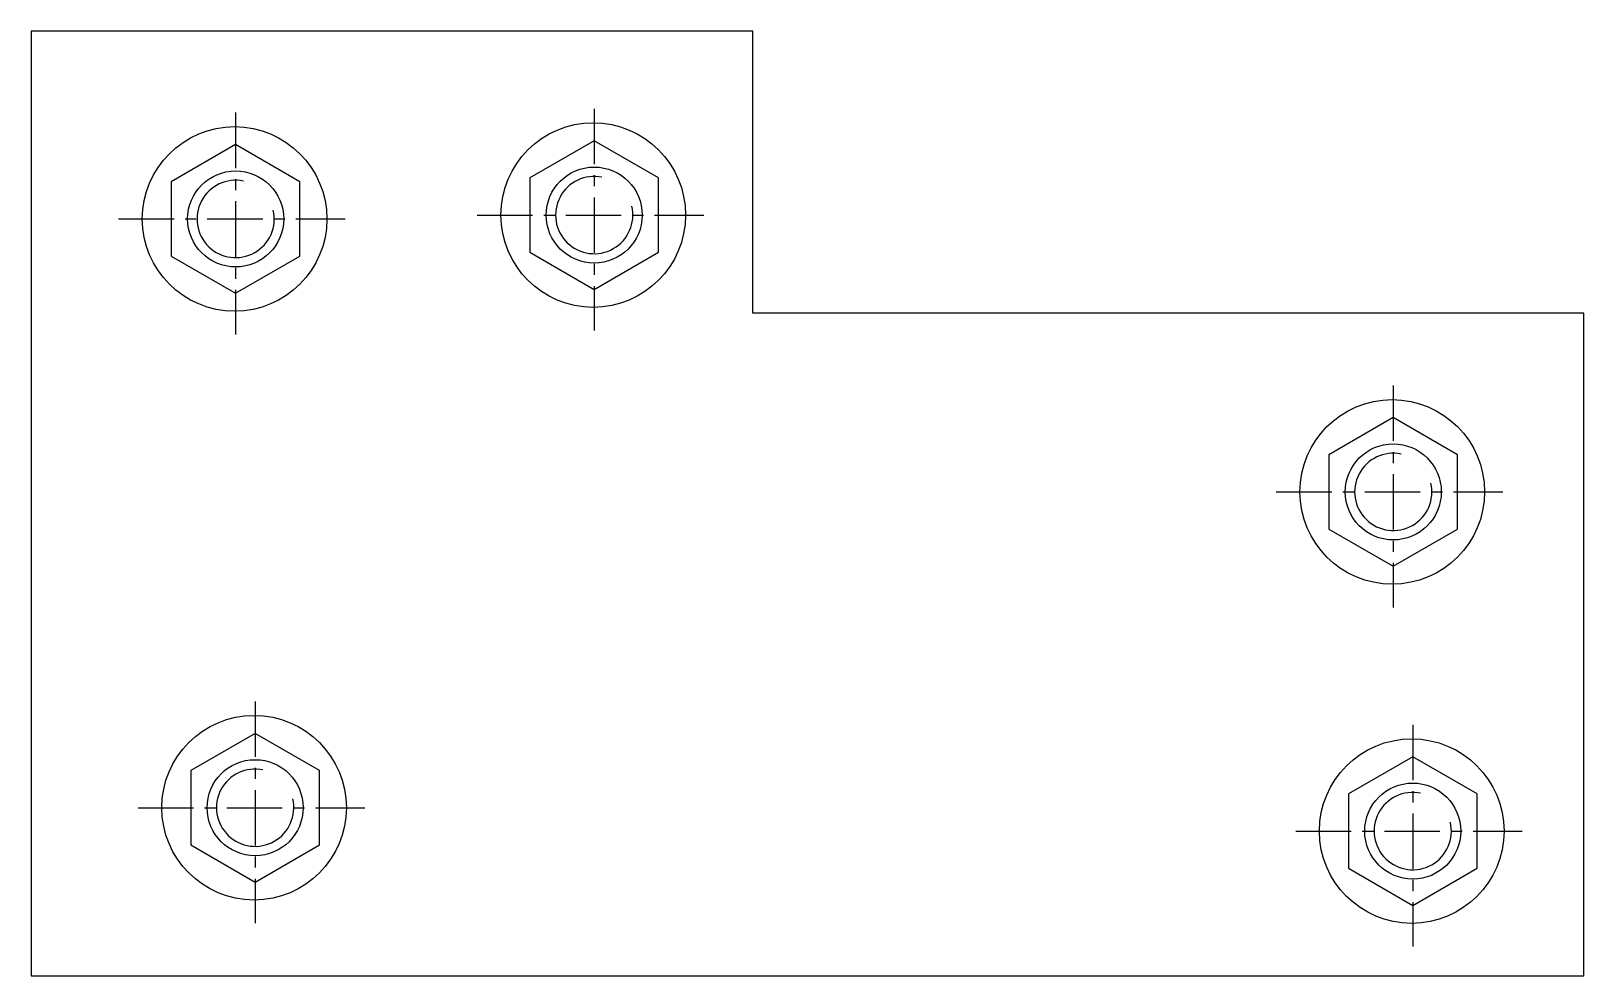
# Model space of a CAD drawing. Header units: millimetres. Extents: x -80 to 365, y 79 to 350.
import ezdxf

# ---------------------------------------------------------------- set-up
doc = ezdxf.new("R2010")
doc.units = ezdxf.units.MM
doc.header["$LTSCALE"] = 0.5
doc.linetypes.add('CENTER', pattern=[50.8, 31.75, -6.35, 6.35, -6.35])
for name, color, linetype in [('点画线', 1, 'CENTER'), ('粗实线', 7, 'Continuous'), ('细实线', 5, 'Continuous')]:
    doc.layers.add(name, color=color, linetype=linetype)

msp = doc.modelspace()

# ---------------------------------------------------------------- linework, layer by layer
at = {"layer": '点画线'}
for p, q in [((-20.97, 326.28), (-20.97, 262.73)), ((81.76, 327.39), (81.76, 263.85)), ((-54.49, 295.82), (10.42, 295.82)), ((48.25, 296.93), (113.15, 296.93)), ((310.69, 248.08), (310.69, 184.54)), ((277.17, 217.62), (342.08, 217.62)), ((-15.39, 157.6), (-15.39, 94.05)), ((316.27, 150.9), (316.27, 87.35)), ((-48.91, 127.14), (16, 127.14)), ((282.76, 120.44), (347.66, 120.44))]:
    msp.add_line(p, q, dxfattribs=at)
at = {"layer": '粗实线'}
for p, q in [((-79.59, 349.65), (-79.59, 78.94)), ((127.22, 349.65), (-79.59, 349.65)), ((127.22, 268.82), (127.22, 349.65)), ((365.32, 268.82), (127.22, 268.82)), ((365.32, 78.94), (365.32, 268.82)), ((-79.59, 78.94), (365.32, 78.94))]:
    msp.add_line(p, q, dxfattribs=at)
for points in [[(-20.97, 317.1), (-39.41, 306.46), (-39.41, 285.17), (-20.97, 274.53), (-2.54, 285.17), (-2.54, 306.46)], [(81.76, 318.22), (63.33, 307.58), (63.33, 286.29), (81.76, 275.65), (100.2, 286.29), (100.2, 307.58)], [(310.69, 238.91), (292.25, 228.27), (292.25, 206.98), (310.69, 196.34), (329.13, 206.98), (329.13, 228.27)], [(-15.39, 148.43), (-33.83, 137.78), (-33.83, 116.5), (-15.39, 105.85), (3.05, 116.5), (3.05, 137.78)], [(316.27, 141.73), (297.84, 131.08), (297.84, 109.79), (316.27, 99.15), (334.71, 109.79), (334.71, 131.08)]]:
    msp.add_lwpolyline(points, close=True, dxfattribs=at)
for centre, radius in [((-21.27, 295.82), 26.44), ((81.47, 296.93), 26.44), ((-20.97, 295.82), 13.76), ((81.76, 296.93), 13.76), ((310.39, 217.62), 26.44), ((310.69, 217.62), 13.76), ((-15.69, 127.14), 26.44), ((315.98, 120.44), 26.44), ((-15.39, 127.14), 13.76), ((316.27, 120.44), 13.76)]:
    msp.add_circle(centre, radius, dxfattribs=at)
at = {"layer": '细实线'}
for centre in [(81.76, 296.93), (-20.97, 295.82), (310.69, 217.62), (-15.39, 127.14), (316.27, 120.44)]:
    msp.add_arc(centre, 11.07, 78.4162, 13.304, dxfattribs=at)

doc.saveas('drawing.dxf')
